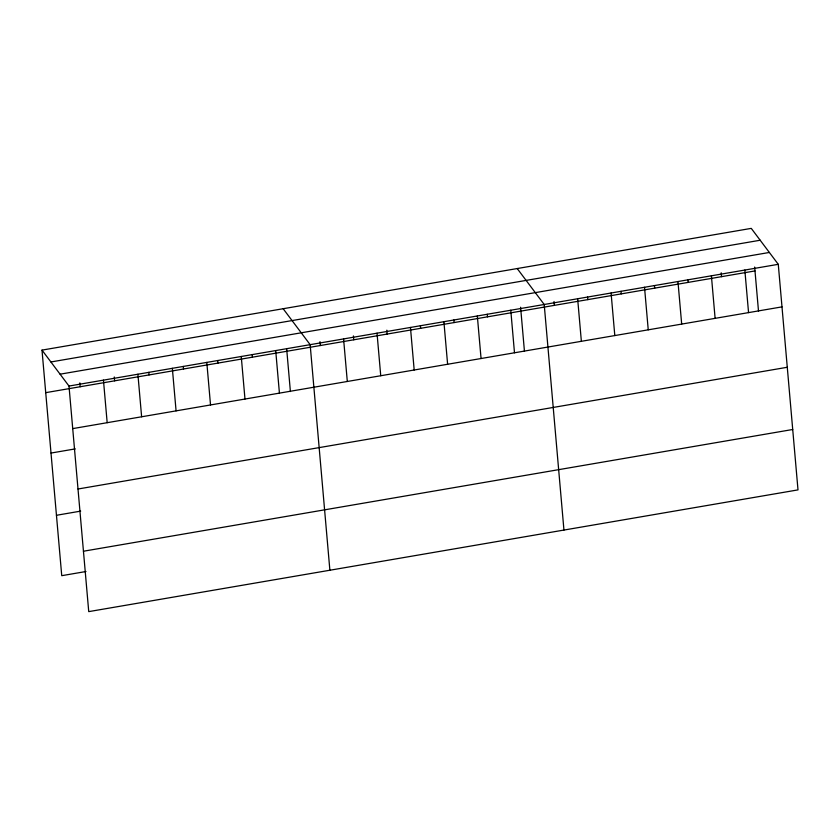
<?xml version="1.0" encoding="UTF-8"?>
<svg xmlns="http://www.w3.org/2000/svg" width="840" height="840" viewBox="0 0 840 840"><rect width="100%" height="100%" fill="white"/><g stroke="black" fill="none" stroke-linecap="round" stroke-linejoin="round"><path stroke-width="1.26" d="M42 350.112L751.264 228.375L778.271 264.317L798 489.888L88.736 611.625L68.995 386.054L42 350.112L61.74 575.683L85.974 571.515M50.904 361.967L760.179 240.24M60.091 374.189L769.356 252.462M68.995 386.054L778.271 264.317M45.727 392.658L754.992 270.931M72.723 428.61L781.988 306.873M51.009 453.054L75.254 448.896M78.005 489.006L787.269 367.269M56.448 515.288L80.692 511.119M83.444 551.229L792.719 429.492M517.209 268.548L544.204 304.49L563.945 530.061M283.154 308.721L310.149 344.663L329.879 570.234M754.656 267.057L758.51 311.189M744.828 270.06L748.556 312.617M721.214 272.8L721.55 276.665M711.396 275.804L715.113 318.35M687.887 279.825L688.118 282.408M677.953 281.536L681.681 324.093M654.454 285.569L654.686 288.141M644.522 287.28L648.239 329.826M621.023 291.302L621.243 293.885M611.079 293.013L614.807 335.57M587.58 297.045L587.811 299.618M577.647 298.756L581.364 341.303M554.033 301.497L554.369 305.361M520.59 307.23L524.454 351.362M510.773 310.233L514.49 352.779M487.274 314.265L487.494 316.838M477.33 315.966L481.058 358.522M453.831 319.998L454.062 322.581M443.898 321.709L447.615 364.266M420.399 325.742L420.62 328.314M410.456 327.453L414.183 369.999M386.852 330.183L387.188 334.058M377.024 333.186L380.741 375.743M353.409 335.927L353.745 339.791M343.581 338.93L347.308 381.476M319.977 341.659L320.313 345.534M286.65 348.695L290.399 391.534M275.699 350.574L279.426 393.131M252.2 354.606L252.42 357.189M241.248 356.486L244.976 399.042M217.749 360.518L217.97 363.101M206.797 362.407L210.525 404.954M183.298 366.429L183.519 369.012M172.347 368.319L176.075 410.865M148.848 372.341L149.069 374.923M137.897 374.231L141.624 416.776M114.282 376.971L114.618 380.835M103.446 380.142L107.174 422.688M79.832 382.882L80.178 386.747"/></g></svg>
